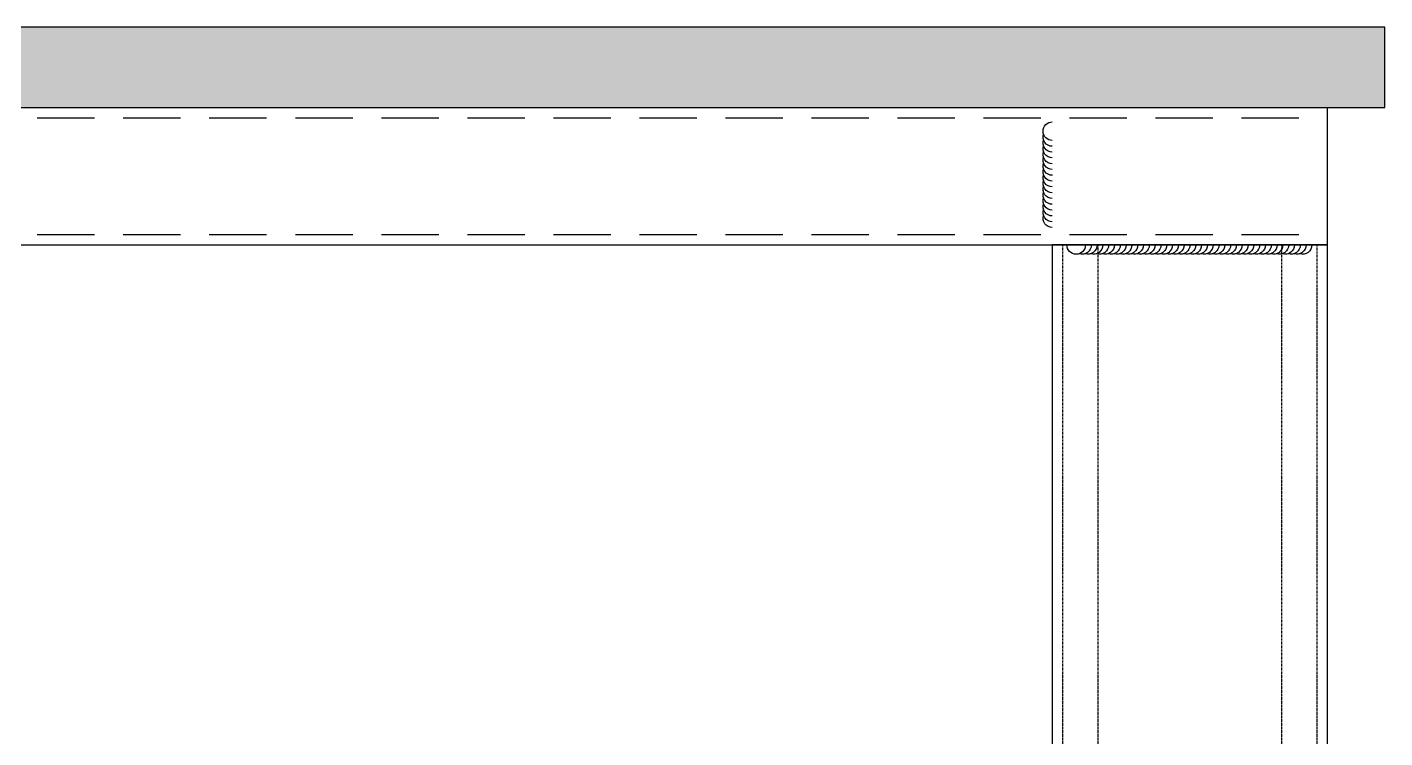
# Model space of a CAD drawing. Extents: x -3378 to 102197, y -3799 to 48702.
# Drawn here: x 58455.2 to 58751.1, y 24643.1 to 24798.1 of the extents above; entities that cross this region are included whole.
import ezdxf

# ---------------------------------------------------------------- set-up
doc = ezdxf.new("R2010")
doc.units = 0
for name, pattern in [('CENTER', [2, 1.25, -0.25, 0.25, -0.25]), ('HIDDEN', [0.375, 0.25, -0.125]), ('Hidden 1_16_', [0.023813, 0.015875, -0.007938])]:
    doc.linetypes.add(name, pattern=pattern)
for name, color, linetype in [('##-鐵件', 1, 'Continuous'), ('24WELD', 55, 'Continuous'), ('STRUCTURAL', 3, 'Continuous'), ('中心線 CENTER', 6, 'CENTER'), ('結構體 STRUCTURAL', 154, 'Continuous'), ('螺絲、螺栓', 4, 'Continuous'), ('鐵件', 6, 'Continuous')]:
    doc.layers.add(name, color=color, linetype=linetype)
doc.layers.add('#不列印', color=250, linetype='Continuous', plot=False)
doc.styles.add('romans', font='romans.shx', dxfattribs={"width": 0.5, "bigfont": ' chineset.shx'})

# ---------------------------------------------------------------- blocks, each defined once
blk = doc.blocks.new('*U209')
at = {"layer": '鐵件'}
for p, q in [((-230.95, 0), (2169.05, 0)), ((2169.05, -30), (2169.05, 0)), ((-230.95, -30), (2169.05, -30))]:
    blk.add_line(p, q, dxfattribs=at)
at = {"layer": '鐵件', "linetype": 'HIDDEN', "ltscale": 50}
for p, q in [((-230.95, -2.3), (2169.05, -2.3)), ((-230.95, -27.7), (2169.05, -27.7))]:
    blk.add_line(p, q, dxfattribs=at)
blk = doc.blocks.new('*U726')
for centre, end in [((1.26, 38.98), 196.35291), ((1.34, 41.48), 196.35291), ((1.02, 31.48), 196.35291), ((1.1, 33.98), 196.35291), ((1.18, 36.48), 196.35291), ((0.86, 26.49), 196.35291), ((0.94, 28.98), 196.35291), ((0.7, 21.49), 196.35291), ((0.78, 23.99), 196.35291), ((0.45, 13.99), 196.35291), ((0.53, 16.49), 196.35291), ((0.62, 18.99), 196.35291), ((0.29, 9), 196.35291), ((0.37, 11.49), 196.35291), ((0.13, 4), 268.14306), ((0.21, 6.5), 196.35291)]:
    blk.add_arc(centre, 4, 88.14306, end)
blk = doc.blocks.new('*U716')
for centre, end in [((3.29, 101.45), 196.35291), ((3.13, 96.45), 196.35291), ((3.21, 98.95), 196.35291), ((2.96, 91.45), 196.35291), ((3.05, 93.95), 196.35291), ((2.72, 83.96), 196.35291), ((2.8, 86.45), 196.35291), ((2.88, 88.95), 196.35291), ((2.56, 78.96), 196.35291), ((2.64, 81.46), 196.35291), ((2.4, 73.96), 196.35291), ((2.48, 76.46), 196.35291), ((2.15, 66.47), 196.35291), ((2.24, 68.96), 196.35291), ((2.32, 71.46), 196.35291), ((1.99, 61.47), 196.35291), ((2.07, 63.97), 196.35291), ((1.83, 56.47), 196.35291), ((1.91, 58.97), 196.35291), ((1.59, 48.97), 196.35291), ((1.67, 51.47), 196.35291), ((1.75, 53.97), 196.35291), ((1.43, 43.98), 196.35291), ((1.51, 46.48), 196.35291), ((1.26, 38.98), 196.35291), ((1.34, 41.48), 196.35291), ((1.02, 31.48), 196.35291), ((1.1, 33.98), 196.35291), ((1.18, 36.48), 196.35291), ((0.86, 26.49), 196.35291), ((0.94, 28.98), 196.35291), ((0.7, 21.49), 196.35291), ((0.78, 23.99), 196.35291), ((0.45, 13.99), 196.35291), ((0.53, 16.49), 196.35291), ((0.62, 18.99), 196.35291), ((0.29, 9), 196.35291), ((0.37, 11.49), 196.35291), ((0.13, 4), 268.14306), ((0.21, 6.5), 196.35291)]:
    blk.add_arc(centre, 4, 88.14306, end)
blk = doc.blocks.new('St-LC-60x30x10x2_3')
at = {"layer": 'STRUCTURAL', "color": 0, "linetype": 'ByBlock', "lineweight": -2}
blk.add_lwpolyline([(14.83, 38.37), (14.83, 36.07), (9.43, 36.07, 0.414214), (7.13, 33.77), (7.13, 12.97, 0.414214), (9.43, 10.67), (60.23, 10.67, 0.414214), (62.53, 12.97), (62.53, 33.77, 0.414214), (60.23, 36.07), (54.83, 36.07), (54.83, 38.37), (60.23, 38.37, -0.414214), (64.83, 33.77), (64.83, 12.97, -0.414214), (60.23, 8.37), (9.43, 8.37, -0.414214), (4.83, 12.97), (4.83, 33.77, -0.414214), (9.43, 38.37)], format="xyb", close=True, dxfattribs=at)
at = {"layer": 'Defpoints', "color": 0, "linetype": 'ByBlock', "lineweight": -2, "style": 'romans', "width": 0.6}
blk.add_text('LC-60x30x10x2.3', height=2, rotation=360, dxfattribs=at).set_placement((12.56, 11.41))
blk = doc.blocks.new('*U730')
at = {"layer": '##-鐵件', "color": 1}
blk.add_lwpolyline([(1692.26, 30), (1489.76, 30), (1489.76, -30), (1692.26, -30)], close=True, dxfattribs=at)
at = {"color": 251, "linetype": 'Hidden 1_16_', "ltscale": 5}
for p, q in [((1692.26, 27.7), (1489.76, 27.7)), ((1692.26, 20), (1489.76, 20)), ((1692.26, -20), (1489.76, -20)), ((1692.26, -27.7), (1489.76, -27.7))]:
    blk.add_line(p, q, dxfattribs=at)
at = {"layer": '#不列印', "rotation": 90}
blk.add_blockref('St-LC-60x30x10x2_3', (1700.63, -34.83), dxfattribs=at)
blk = doc.blocks.new('*U240')
at = {"layer": '鐵件', "rotation": 270}
blk.add_blockref('*U730', (0, 1591.01), dxfattribs=at)
blk = doc.blocks.new('*U241')
at = {"color": 0, "linetype": 'ByBlock', "lineweight": -2}
blk.add_blockref('*U240', (2400, 0), dxfattribs=at)
blk = doc.blocks.new('陽台地板')
at = {"layer": '結構體 STRUCTURAL'}
h = blk.add_hatch(dxfattribs=at)
h.set_pattern_fill('AR-HBONE', color=256, scale=0.1)
h.set_pattern_definition([(45, (-52753.211, -90985.298), (0, 14.3684098), [30.48, -10.16]), (135, (-52746.026, -90978.114), (1e-15, 14.3684098), [30.48, -10.16])])
h.paths.add_polyline_path([(0, 0), (0, -17.5), (2542.48, -17.5), (2542.48, 0)])
blk.add_lwpolyline([(0, 0), (0, -17.5), (2542.48, -17.5), (2542.48, 0)], close=True, dxfattribs=at)
blk.add_blockref('*U241', (100, -148.75, 0))
at = {"layer": '24WELD'}
for name, p, xscale, yscale, zscale, rotation in [('*U726', (2470, -20.67, 0), -0.5062500000000004, 0.5062500000000004, 0.5062500000000004, 178.1430628016457), ('*U716', (2473.17, -47.5, 0), -0.5062500000000002, 0.5062500000000003, 0.5062500000000003, 268.1430628016457)]:
    blk.add_blockref(name, p, dxfattribs=dict(at, xscale=xscale, yscale=yscale, zscale=zscale, rotation=rotation))
at = {"layer": '螺絲、螺栓'}
blk.add_blockref('*U209', (360.95, -17.5, 0), dxfattribs=at)

msp = doc.modelspace()

# ---------------------------------------------------------------- linework, layer by layer
at = {"layer": '中心線 CENTER', "ltscale": 15}
msp.add_line((73331.115, 24798.085), (54300.371, 24798.085, 0), dxfattribs=at)

# ---------------------------------------------------------------- block references
at = {"layer": '螺絲、螺栓'}
msp.add_blockref('陽台地板', (56208.631, 24798.085, 0), dxfattribs=at)

doc.saveas('drawing.dxf')
